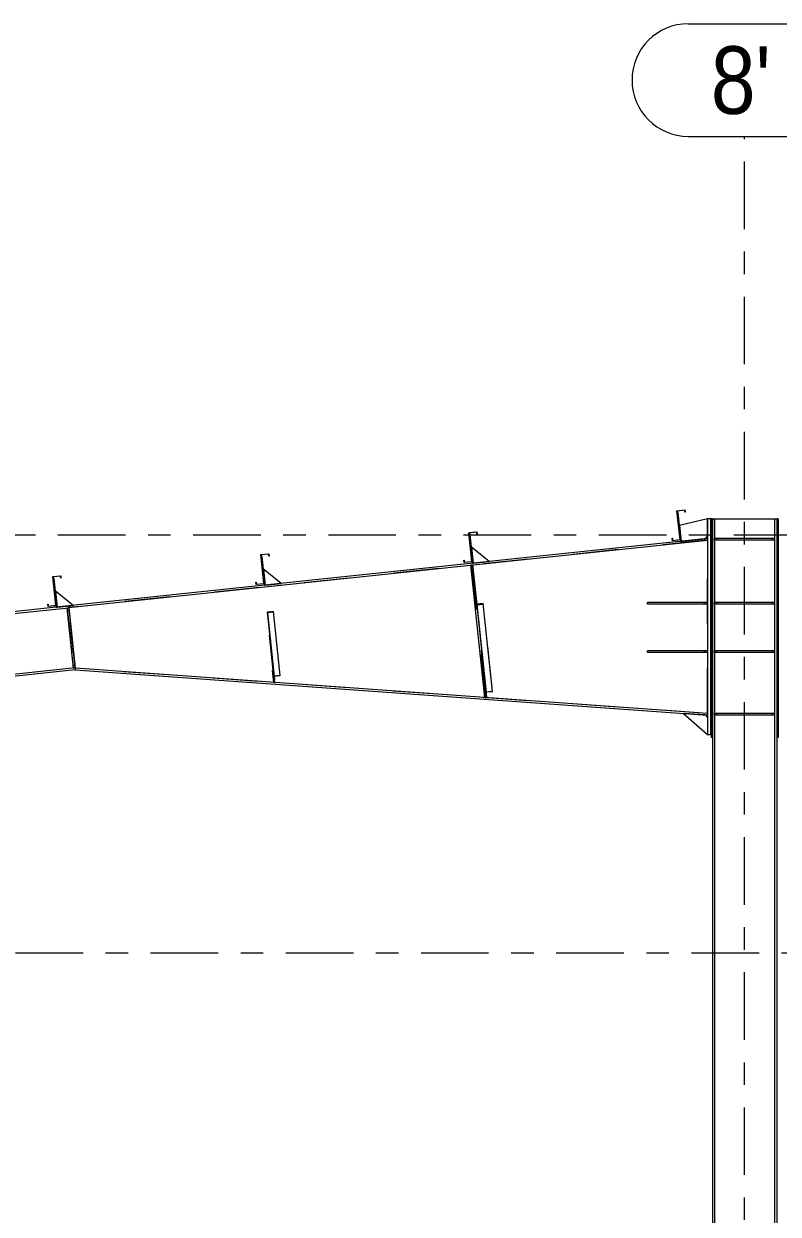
# Model space of a CAD drawing. Header units: millimetres. Extents: x -94 to 729, y -75 to 499.
# Drawn here: x 158.4 to 191.9, y 67.1 to 120 of the extents above; entities that cross this region are included whole.
import ezdxf

# ---------------------------------------------------------------- set-up
doc = ezdxf.new("R2010")
doc.units = ezdxf.units.MM
for name, pattern in [('XKITLINE00', [0]), ('XKITLINE02', [4, 2, -2]), ('XKITLINE03', [6, 3, -1, 1, -1])]:
    doc.linetypes.add(name, pattern=pattern)
doc.layers.add('Part', color=2, linetype='Continuous', lineweight=0)
doc.layers.add('S-grid', color=1, linetype='Continuous', lineweight=0)
doc.styles.add('ARIAL', font='ARIAL.TTF')

# ---------------------------------------------------------------- blocks, each defined once
blk = doc.blocks.new('*A64')
at = {"layer": 'Part'}
blk.add_hatch(color=3, dxfattribs=at).paths.add_polyline_path([(159.656, 95.462), (160.011, 95.5), (160.022, 95.393), (160.009, 95.392), (159.999, 95.486), (159.67, 95.451), (159.805, 94.171), (159.45, 94.133), (159.438, 94.24), (159.451, 94.241), (159.461, 94.147), (159.791, 94.182)], flags=17)
blk = doc.blocks.new('*A65')
at = {"layer": 'Part'}
blk.add_hatch(color=3, dxfattribs=at).paths.add_polyline_path([(159.656, 95.462), (160.011, 95.5), (160.022, 95.393), (160.009, 95.392), (159.999, 95.486), (159.67, 95.451), (159.805, 94.171), (159.45, 94.133), (159.438, 94.24), (159.451, 94.241), (159.461, 94.147), (159.791, 94.182)], flags=17)
blk = doc.blocks.new('*A66')
at = {"layer": 'Part'}
blk.add_hatch(color=3, dxfattribs=at).paths.add_polyline_path([(168.89, 96.436), (169.245, 96.474), (169.257, 96.367), (169.244, 96.366), (169.234, 96.46), (168.904, 96.425), (169.039, 95.145), (168.684, 95.107), (168.673, 95.214), (168.686, 95.215), (168.696, 95.121), (169.025, 95.156)], flags=17)
blk = doc.blocks.new('*A67')
at = {"layer": 'Part'}
blk.add_hatch(color=3, dxfattribs=at).paths.add_polyline_path([(168.89, 96.436), (169.245, 96.474), (169.257, 96.367), (169.244, 96.366), (169.234, 96.46), (168.904, 96.425), (169.039, 95.145), (168.684, 95.107), (168.673, 95.214), (168.686, 95.215), (168.696, 95.121), (169.025, 95.156)], flags=17)
blk = doc.blocks.new('*A68')
at = {"layer": 'Part'}
blk.add_hatch(color=3, dxfattribs=at).paths.add_polyline_path([(178.125, 97.41), (178.48, 97.448), (178.491, 97.341), (178.478, 97.34), (178.468, 97.434), (178.139, 97.399), (178.274, 96.119), (177.919, 96.081), (177.907, 96.188), (177.92, 96.189), (177.93, 96.095), (178.26, 96.13)], flags=17)
blk = doc.blocks.new('*A69')
at = {"layer": 'Part'}
blk.add_hatch(color=3, dxfattribs=at).paths.add_polyline_path([(178.125, 97.41), (178.48, 97.448), (178.491, 97.341), (178.478, 97.34), (178.468, 97.434), (178.139, 97.399), (178.274, 96.119), (177.919, 96.081), (177.907, 96.188), (177.92, 96.189), (177.93, 96.095), (178.26, 96.13)], flags=17)
blk = doc.blocks.new('*A72')
at = {"layer": 'Part'}
blk.add_hatch(color=3, dxfattribs=at).paths.add_polyline_path([(178.473, 94.232), (178.757, 94.262), (178.76, 94.234), (178.49, 94.206), (178.545, 93.68), (178.531, 93.679)], flags=17)
blk = doc.blocks.new('*A73')
at = {"layer": 'Part'}
blk.add_hatch(color=3, dxfattribs=at).paths.add_polyline_path([(169.172, 93.886), (169.456, 93.916), (169.459, 93.893), (169.189, 93.865), (169.233, 93.441), (169.219, 93.439)], flags=17)
blk = doc.blocks.new('*A84')
at = {"layer": 'Part'}
blk.add_hatch(color=3, dxfattribs=at).paths.add_polyline_path([(187.359, 98.384), (187.714, 98.422), (187.726, 98.315), (187.713, 98.314), (187.703, 98.408), (187.373, 98.373), (187.508, 97.093), (187.153, 97.055), (187.142, 97.162), (187.155, 97.163), (187.165, 97.069), (187.494, 97.104)], flags=17)
blk = doc.blocks.new('*A85')
at = {"layer": 'Part'}
blk.add_hatch(color=3, dxfattribs=at).paths.add_polyline_path([(187.359, 98.384), (187.714, 98.422), (187.726, 98.315), (187.713, 98.314), (187.703, 98.408), (187.373, 98.373), (187.508, 97.093), (187.153, 97.055), (187.142, 97.162), (187.155, 97.163), (187.165, 97.069), (187.494, 97.104)], flags=17)
blk = doc.blocks.new('*A549')
at = {"layer": 'S-grid', "color": 1, "linetype": 'XKITLINE03', "lineweight": 0}
blk.add_line((117.889, 97.321), (262.825, 97.321), dxfattribs=at)
blk = doc.blocks.new('*A550')
at = {"layer": 'S-grid', "color": 1, "linetype": 'XKITLINE03', "lineweight": 0}
blk.add_line((-10, 78.75), (433.443, 78.75), dxfattribs=at)
blk = doc.blocks.new('*A598')
at = {"layer": 'Part', "color": 2, "linetype": 'XKITLINE00', "lineweight": 0}
for p, q in [((160.358, 94.157), (98.1, 87.59)), ((160.367, 94.065), (98.11, 87.498)), ((160.365, 94.086), (160.367, 94.065)), ((160.648, 91.408), (104.979, 85.536)), ((160.657, 91.316), (104.989, 85.444)), ((160.648, 91.408), (160.657, 91.316)), ((104.695, 85.506), (98.39, 84.841)), ((104.705, 85.414), (98.4, 84.749))]:
    blk.add_line(p, q, dxfattribs=at)
at = {"layer": 'Part', "color": 7, "linetype": 'XKITLINE02', "lineweight": 0}
for p, q in [((160.358, 94.157), (160.365, 94.086)), ((160.367, 94.065), (160.648, 91.408)), ((98.1, 87.59), (98.4, 84.749)), ((104.979, 85.536), (104.695, 85.506)), ((104.989, 85.444), (104.705, 85.414))]:
    blk.add_line(p, q, dxfattribs=at)
blk = doc.blocks.new('*A772')
at = {"layer": 'S-grid', "color": 1, "linetype": 'XKITLINE03', "lineweight": 0}
blk.add_line((190.357, -3.11), (190.357, 115.008), dxfattribs=at)
at = {"layer": 'S-grid', "color": 3, "style": 'ARIAL', "width": 0.85}
blk.add_text("8'", height=3, dxfattribs=at).set_placement((188.863, 116.008))
blk = doc.blocks.new('*A773')
at = {"layer": 'Part', "color": 2, "linetype": 'XKITLINE00', "lineweight": 0}
for p, q in [((188.929, 98.022), (191.786, 98.022)), ((189.021, 98.022), (189.021, 56.036)), ((191.693, 98.022), (191.693, 56.036)), ((188.929, 88.308), (188.929, 14.429)), ((191.786, 88.308), (191.786, 14.429))]:
    blk.add_line(p, q, dxfattribs=at)
at = {"layer": 'Part', "color": 7, "linetype": 'XKITLINE02', "lineweight": 0}
for p, q in [((188.929, 88.308), (188.929, 98.022)), ((191.786, 98.022), (191.786, 88.308))]:
    blk.add_line(p, q, dxfattribs=at)
blk = doc.blocks.new('*A777')
at = {"layer": 'Part', "color": 2, "linetype": 'XKITLINE00', "lineweight": 0}
for p, q in [((188.929, 98.022), (188.871, 98.022)), ((188.871, 98.022), (188.871, 88.308)), ((188.929, 98.022), (188.929, 88.308)), ((188.929, 88.308), (188.871, 88.308))]:
    blk.add_line(p, q, dxfattribs=at)
blk = doc.blocks.new('*A778')
at = {"layer": 'Part', "color": 2, "linetype": 'XKITLINE00', "lineweight": 0}
for p, q in [((191.843, 98.022), (191.786, 98.022)), ((191.786, 98.022), (191.786, 88.308)), ((191.843, 98.022), (191.843, 88.308)), ((191.843, 88.308), (191.786, 88.308))]:
    blk.add_line(p, q, dxfattribs=at)
blk = doc.blocks.new('*A779')
at = {"layer": 'Part', "color": 2, "linetype": 'XKITLINE00', "lineweight": 0}
for p, q in [((188.714, 98.022), (188.714, 88.45)), ((188.857, 98.022), (188.714, 98.022)), ((188.857, 88.45), (188.857, 98.022)), ((188.714, 88.45), (188.857, 88.45))]:
    blk.add_line(p, q, dxfattribs=at)
blk = doc.blocks.new('*A781')
at = {"layer": 'Part', "color": 2, "linetype": 'XKITLINE00', "lineweight": 0}
for p, q in [((187.646, 89.384), (188.714, 88.45)), ((188.607, 89.315), (188.714, 89.2))]:
    blk.add_line(p, q, dxfattribs=at)
at = {"layer": 'Part', "color": 7, "linetype": 'XKITLINE02', "lineweight": 0}
for p, q in [((188.607, 89.315), (187.646, 89.384)), ((188.714, 89.2), (188.714, 88.45))]:
    blk.add_line(p, q, dxfattribs=at)
blk = doc.blocks.new('*A783')
at = {"layer": 'Part', "color": 2, "linetype": 'XKITLINE00', "lineweight": 0}
for p, q in [((191.686, 89.379), (189.029, 89.379)), ((189.029, 89.307), (189.029, 89.379)), ((191.686, 89.379), (191.686, 89.307)), ((191.686, 89.307), (189.029, 89.307))]:
    blk.add_line(p, q, dxfattribs=at)
at = {"layer": 'Part', "color": 7, "linetype": 'XKITLINE02', "lineweight": 0}
for p, q in [((189.136, 89.307), (189.136, 89.379)), ((191.579, 89.307), (191.579, 89.379))]:
    blk.add_line(p, q, dxfattribs=at)
blk = doc.blocks.new('*A784')
at = {"layer": 'Part', "color": 7, "linetype": 'XKITLINE02', "lineweight": 0}
for p, q in [((191.686, 89.379), (189.029, 89.379)), ((189.029, 89.379), (189.029, 89.307)), ((189.136, 89.307), (189.136, 89.379)), ((191.579, 89.307), (191.579, 89.379)), ((191.686, 89.307), (191.686, 89.379)), ((191.686, 89.307), (189.029, 89.307))]:
    blk.add_line(p, q, dxfattribs=at)
blk = doc.blocks.new('*A785')
at = {"layer": 'Part', "color": 2, "linetype": 'XKITLINE00', "lineweight": 0}
for p, q in [((188.714, 92.165), (186.057, 92.165)), ((186.057, 92.165), (186.057, 92.093)), ((188.714, 92.093), (186.057, 92.093)), ((188.571, 92.093), (188.571, 92.165))]:
    blk.add_line(p, q, dxfattribs=at)
at = {"layer": 'Part', "color": 7, "linetype": 'XKITLINE02', "lineweight": 0}
for p, q in [((188.607, 92.093), (188.607, 92.165)), ((188.714, 92.165), (188.714, 92.093))]:
    blk.add_line(p, q, dxfattribs=at)
blk = doc.blocks.new('*A786')
at = {"layer": 'Part', "color": 2, "linetype": 'XKITLINE00', "lineweight": 0}
for p, q in [((188.714, 94.308), (186.057, 94.308)), ((186.057, 94.308), (186.057, 94.236)), ((188.714, 94.236), (186.057, 94.236)), ((188.571, 94.236), (188.571, 94.308))]:
    blk.add_line(p, q, dxfattribs=at)
at = {"layer": 'Part', "color": 7, "linetype": 'XKITLINE02', "lineweight": 0}
for p, q in [((188.607, 94.236), (188.607, 94.308)), ((188.714, 94.308), (188.714, 94.236))]:
    blk.add_line(p, q, dxfattribs=at)
blk = doc.blocks.new('*A787')
at = {"layer": 'Part', "color": 7, "linetype": 'XKITLINE02', "lineweight": 0}
for p, q in [((188.714, 92.165), (186.057, 92.165)), ((186.057, 92.093), (186.057, 92.165)), ((188.714, 92.093), (186.057, 92.093)), ((188.571, 92.093), (188.571, 92.165)), ((188.607, 92.093), (188.607, 92.165)), ((188.714, 92.165), (188.714, 92.093))]:
    blk.add_line(p, q, dxfattribs=at)
blk = doc.blocks.new('*A788')
at = {"layer": 'Part', "color": 7, "linetype": 'XKITLINE02', "lineweight": 0}
for p, q in [((188.714, 94.308), (186.057, 94.308)), ((186.057, 94.236), (186.057, 94.308)), ((188.714, 94.236), (186.057, 94.236)), ((188.571, 94.236), (188.571, 94.308)), ((188.607, 94.236), (188.607, 94.308)), ((188.714, 94.308), (188.714, 94.236))]:
    blk.add_line(p, q, dxfattribs=at)
blk = doc.blocks.new('*A789')
at = {"layer": 'Part', "color": 2, "linetype": 'XKITLINE00', "lineweight": 0}
for p, q in [((188.714, 98.022), (187.476, 97.736)), ((187.476, 97.736), (187.552, 97.026)), ((188.608, 97.137), (188.714, 97.255))]:
    blk.add_line(p, q, dxfattribs=at)
at = {"layer": 'Part', "color": 7, "linetype": 'XKITLINE02', "lineweight": 0}
for p, q in [((188.714, 97.255), (188.714, 98.022)), ((187.552, 97.026), (188.608, 97.137))]:
    blk.add_line(p, q, dxfattribs=at)
blk = doc.blocks.new('*A790')
at = {"layer": 'Part', "color": 2, "linetype": 'XKITLINE00', "lineweight": 0}
for p, q in [((187.416, 98.304), (187.381, 98.3)), ((187.551, 97.025), (187.416, 98.304)), ((187.508, 97.093), (187.516, 97.022))]:
    blk.add_line(p, q, dxfattribs=at)
at = {"layer": 'Part', "color": 7, "linetype": 'XKITLINE02', "lineweight": 0}
for p, q in [((187.381, 98.3), (187.508, 97.093)), ((187.516, 97.022), (187.551, 97.025))]:
    blk.add_line(p, q, dxfattribs=at)
blk = doc.blocks.new('*A795')
at = {"layer": 'Part', "color": 2, "linetype": 'XKITLINE00', "lineweight": 0}
for p, q in [((191.686, 92.165), (189.029, 92.165)), ((189.029, 92.093), (189.029, 92.165)), ((191.686, 92.093), (189.029, 92.093)), ((191.686, 92.165), (191.686, 92.093))]:
    blk.add_line(p, q, dxfattribs=at)
at = {"layer": 'Part', "color": 7, "linetype": 'XKITLINE02', "lineweight": 0}
for p, q in [((189.136, 92.093), (189.136, 92.165)), ((191.579, 92.093), (191.579, 92.165))]:
    blk.add_line(p, q, dxfattribs=at)
blk = doc.blocks.new('*A796')
at = {"layer": 'Part', "color": 7, "linetype": 'XKITLINE02', "lineweight": 0}
for p, q in [((191.686, 92.165), (189.029, 92.165)), ((189.029, 92.165), (189.029, 92.093)), ((191.686, 92.093), (189.029, 92.093)), ((189.136, 92.093), (189.136, 92.165)), ((191.579, 92.093), (191.579, 92.165)), ((191.686, 92.093), (191.686, 92.165))]:
    blk.add_line(p, q, dxfattribs=at)
blk = doc.blocks.new('*A799')
at = {"layer": 'Part', "color": 7, "linetype": 'XKITLINE02', "lineweight": 0}
for p, q in [((191.686, 97.147), (189.029, 97.147)), ((189.029, 97.147), (189.029, 97.076)), ((191.686, 97.076), (189.029, 97.076)), ((189.136, 97.076), (189.136, 97.147)), ((191.579, 97.076), (191.579, 97.147)), ((191.686, 97.076), (191.686, 97.147))]:
    blk.add_line(p, q, dxfattribs=at)
blk = doc.blocks.new('*A800')
at = {"layer": 'Part', "color": 2, "linetype": 'XKITLINE00', "lineweight": 0}
for p, q in [((191.686, 97.147), (189.029, 97.147)), ((189.029, 97.076), (189.029, 97.147)), ((191.686, 97.076), (189.029, 97.076)), ((191.686, 97.147), (191.686, 97.076))]:
    blk.add_line(p, q, dxfattribs=at)
at = {"layer": 'Part', "color": 7, "linetype": 'XKITLINE02', "lineweight": 0}
for p, q in [((189.136, 97.076), (189.136, 97.147)), ((191.579, 97.076), (191.579, 97.147))]:
    blk.add_line(p, q, dxfattribs=at)
blk = doc.blocks.new('*A801')
at = {"layer": 'Part', "color": 7, "linetype": 'XKITLINE02', "lineweight": 0}
for p, q in [((191.686, 94.308), (189.029, 94.308)), ((189.029, 94.308), (189.029, 94.236)), ((191.686, 94.236), (189.029, 94.236)), ((189.136, 94.236), (189.136, 94.308)), ((191.579, 94.236), (191.579, 94.308)), ((191.686, 94.236), (191.686, 94.308))]:
    blk.add_line(p, q, dxfattribs=at)
blk = doc.blocks.new('*A802')
at = {"layer": 'Part', "color": 2, "linetype": 'XKITLINE00', "lineweight": 0}
for p, q in [((191.686, 94.308), (189.029, 94.308)), ((189.029, 94.236), (189.029, 94.308)), ((191.686, 94.236), (189.029, 94.236)), ((191.686, 94.308), (191.686, 94.236))]:
    blk.add_line(p, q, dxfattribs=at)
at = {"layer": 'Part', "color": 7, "linetype": 'XKITLINE02', "lineweight": 0}
for p, q in [((189.136, 94.236), (189.136, 94.308)), ((191.579, 94.236), (191.579, 94.308))]:
    blk.add_line(p, q, dxfattribs=at)
blk = doc.blocks.new('*A832')
at = {"layer": 'Part', "color": 2, "linetype": 'XKITLINE00', "lineweight": 0}
for p, q in [((159.656, 95.462), (160.011, 95.5)), ((159.791, 94.182), (159.656, 95.462)), ((159.999, 95.486), (159.67, 95.451)), ((159.67, 95.451), (159.805, 94.171)), ((160.009, 95.392), (159.999, 95.486)), ((160.022, 95.393), (160.009, 95.392)), ((160.011, 95.5), (160.022, 95.393)), ((159.438, 94.24), (159.451, 94.241)), ((159.45, 94.133), (159.438, 94.24)), ((159.805, 94.171), (159.45, 94.133)), ((159.451, 94.241), (159.461, 94.147)), ((159.461, 94.147), (159.791, 94.182))]:
    blk.add_line(p, q, dxfattribs=at)
blk = doc.blocks.new('*A833')
at = {"layer": 'Part', "color": 2, "linetype": 'XKITLINE00', "lineweight": 0}
for p, q in [((159.656, 95.462), (160.011, 95.5)), ((159.791, 94.182), (159.656, 95.462)), ((159.999, 95.486), (159.67, 95.451)), ((159.67, 95.451), (159.805, 94.171)), ((160.009, 95.392), (159.999, 95.486)), ((160.022, 95.393), (160.009, 95.392)), ((160.011, 95.5), (160.022, 95.393)), ((159.438, 94.24), (159.451, 94.241)), ((159.45, 94.133), (159.438, 94.24)), ((159.805, 94.171), (159.45, 94.133)), ((159.451, 94.241), (159.461, 94.147)), ((159.461, 94.147), (159.791, 94.182))]:
    blk.add_line(p, q, dxfattribs=at)
blk = doc.blocks.new('*A834')
at = {"layer": 'Part', "color": 2, "linetype": 'XKITLINE00', "lineweight": 0}
for p, q in [((168.89, 96.436), (169.245, 96.474)), ((169.025, 95.156), (168.89, 96.436)), ((169.234, 96.46), (168.904, 96.425)), ((168.904, 96.425), (169.039, 95.145)), ((169.244, 96.366), (169.234, 96.46)), ((169.257, 96.367), (169.244, 96.366)), ((169.245, 96.474), (169.257, 96.367)), ((168.673, 95.214), (168.686, 95.215)), ((168.684, 95.107), (168.673, 95.214)), ((168.686, 95.215), (168.696, 95.121)), ((168.696, 95.121), (169.025, 95.156)), ((169.039, 95.145), (168.684, 95.107))]:
    blk.add_line(p, q, dxfattribs=at)
blk = doc.blocks.new('*A835')
at = {"layer": 'Part', "color": 2, "linetype": 'XKITLINE00', "lineweight": 0}
for p, q in [((168.89, 96.436), (169.245, 96.474)), ((169.025, 95.156), (168.89, 96.436)), ((169.234, 96.46), (168.904, 96.425)), ((168.904, 96.425), (169.039, 95.145)), ((169.244, 96.366), (169.234, 96.46)), ((169.257, 96.367), (169.244, 96.366)), ((169.245, 96.474), (169.257, 96.367)), ((168.673, 95.214), (168.686, 95.215)), ((168.684, 95.107), (168.673, 95.214)), ((168.686, 95.215), (168.696, 95.121)), ((168.696, 95.121), (169.025, 95.156)), ((169.039, 95.145), (168.684, 95.107))]:
    blk.add_line(p, q, dxfattribs=at)
blk = doc.blocks.new('*A836')
at = {"layer": 'Part', "color": 2, "linetype": 'XKITLINE00', "lineweight": 0}
for p, q in [((178.125, 97.41), (178.48, 97.448)), ((178.26, 96.13), (178.125, 97.41)), ((178.468, 97.434), (178.139, 97.399)), ((178.139, 97.399), (178.274, 96.119)), ((178.478, 97.34), (178.468, 97.434)), ((178.491, 97.341), (178.478, 97.34)), ((178.48, 97.448), (178.491, 97.341)), ((177.907, 96.188), (177.92, 96.189)), ((177.919, 96.081), (177.907, 96.188)), ((178.274, 96.119), (177.919, 96.081)), ((177.92, 96.189), (177.93, 96.095)), ((177.93, 96.095), (178.26, 96.13))]:
    blk.add_line(p, q, dxfattribs=at)
blk = doc.blocks.new('*A837')
at = {"layer": 'Part', "color": 2, "linetype": 'XKITLINE00', "lineweight": 0}
for p, q in [((178.125, 97.41), (178.48, 97.448)), ((178.26, 96.13), (178.125, 97.41)), ((178.468, 97.434), (178.139, 97.399)), ((178.139, 97.399), (178.274, 96.119)), ((178.478, 97.34), (178.468, 97.434)), ((178.491, 97.341), (178.478, 97.34)), ((178.48, 97.448), (178.491, 97.341)), ((177.907, 96.188), (177.92, 96.189)), ((177.919, 96.081), (177.907, 96.188)), ((178.274, 96.119), (177.919, 96.081)), ((177.92, 96.189), (177.93, 96.095)), ((177.93, 96.095), (178.26, 96.13))]:
    blk.add_line(p, q, dxfattribs=at)
blk = doc.blocks.new('*A838')
at = {"layer": 'Part', "color": 2, "linetype": 'XKITLINE00', "lineweight": 0}
for p, q in [((160.662, 91.387), (160.657, 91.316)), ((160.657, 91.316), (188.709, 89.307)), ((188.714, 89.379), (160.662, 91.387)), ((188.709, 89.307), (188.714, 89.379))]:
    blk.add_line(p, q, dxfattribs=at)
blk = doc.blocks.new('*A839')
at = {"layer": 'Part', "color": 2, "linetype": 'XKITLINE00', "lineweight": 0}
for p, q in [((188.707, 97.147), (160.358, 94.157)), ((160.365, 94.086), (188.714, 97.076)), ((188.714, 97.076), (188.707, 97.147)), ((160.358, 94.157), (160.365, 94.086))]:
    blk.add_line(p, q, dxfattribs=at)
blk = doc.blocks.new('*A840')
at = {"layer": 'Part', "color": 7, "linetype": 'XKITLINE02', "lineweight": 0}
for p, q in [((188.714, 97.076), (160.365, 94.086)), ((188.714, 89.379), (188.714, 97.076)), ((160.365, 94.086), (160.65, 91.388)), ((188.714, 89.379), (160.662, 91.387))]:
    blk.add_line(p, q, dxfattribs=at)
at = {"layer": 'Part', "color": 2, "linetype": 'XKITLINE00', "lineweight": 0}
blk.add_line((160.662, 91.387), (160.65, 91.388), dxfattribs=at)
blk = doc.blocks.new('*A855')
at = {"layer": 'Part', "color": 2, "linetype": 'XKITLINE00', "lineweight": 0}
for p, q in [((159.713, 95.382), (159.677, 95.378)), ((159.848, 94.103), (159.713, 95.382)), ((159.805, 94.171), (159.812, 94.1))]:
    blk.add_line(p, q, dxfattribs=at)
at = {"layer": 'Part', "color": 7, "linetype": 'XKITLINE02', "lineweight": 0}
for p, q in [((159.677, 95.378), (159.805, 94.171)), ((159.812, 94.1), (159.848, 94.103))]:
    blk.add_line(p, q, dxfattribs=at)
blk = doc.blocks.new('*A856')
at = {"layer": 'Part', "color": 2, "linetype": 'XKITLINE00', "lineweight": 0}
blk.add_line((160.558, 94.178), (159.773, 94.814), dxfattribs=at)
at = {"layer": 'Part', "color": 7, "linetype": 'XKITLINE02', "lineweight": 0}
for p, q in [((159.773, 94.814), (159.848, 94.103)), ((159.848, 94.103), (160.558, 94.178))]:
    blk.add_line(p, q, dxfattribs=at)
blk = doc.blocks.new('*A857')
at = {"layer": 'Part', "color": 7, "linetype": 'XKITLINE02', "lineweight": 0}
for p, q in [((160.367, 94.065), (160.296, 94.057)), ((160.296, 94.057), (160.577, 91.401)), ((160.308, 93.951), (160.379, 93.958)), ((160.648, 91.408), (160.367, 94.065)), ((160.565, 91.507), (160.636, 91.515)), ((160.577, 91.401), (160.648, 91.408))]:
    blk.add_line(p, q, dxfattribs=at)
blk = doc.blocks.new('*A858')
at = {"layer": 'Part', "color": 7, "linetype": 'XKITLINE02', "lineweight": 0}
for p, q in [((160.367, 94.065), (160.296, 94.057)), ((160.308, 93.951), (160.379, 93.958)), ((160.636, 91.515), (160.565, 91.507)), ((160.648, 91.408), (160.577, 91.401))]:
    blk.add_line(p, q, dxfattribs=at)
at = {"layer": 'Part', "color": 2, "linetype": 'XKITLINE00', "lineweight": 0}
for p, q in [((160.577, 91.401), (160.296, 94.057)), ((160.367, 94.065), (160.648, 91.408))]:
    blk.add_line(p, q, dxfattribs=at)
blk = doc.blocks.new('*A859')
at = {"layer": 'Part', "color": 7, "linetype": 'XKITLINE02', "lineweight": 0}
for p, q in [((178.898, 90.196), (178.473, 94.232)), ((178.913, 90.198), (178.49, 94.206)), ((179.168, 90.365), (178.757, 94.262)), ((178.883, 90.342), (179.167, 90.372)), ((178.898, 90.336), (179.168, 90.365)), ((178.898, 90.196), (178.913, 90.198))]:
    blk.add_line(p, q, dxfattribs=at)
blk = doc.blocks.new('*A860')
at = {"layer": 'Part', "color": 2, "linetype": 'XKITLINE00', "lineweight": 0}
for p, q in [((178.757, 94.262), (178.473, 94.232)), ((178.473, 94.232), (178.87, 90.465)), ((178.49, 94.206), (178.76, 94.234)), ((178.913, 90.198), (178.49, 94.206)), ((179.168, 90.365), (178.757, 94.262)), ((178.545, 93.68), (178.531, 93.679)), ((178.898, 90.336), (179.168, 90.365)), ((178.898, 90.196), (178.913, 90.198))]:
    blk.add_line(p, q, dxfattribs=at)
at = {"layer": 'Part', "color": 7, "linetype": 'XKITLINE02', "lineweight": 0}
for p, q in [((178.87, 90.465), (178.898, 90.196)), ((178.883, 90.342), (179.167, 90.372))]:
    blk.add_line(p, q, dxfattribs=at)
blk = doc.blocks.new('*A861')
at = {"layer": 'Part', "color": 2, "linetype": 'XKITLINE00', "lineweight": 0}
for p, q in [((178.182, 97.33), (178.146, 97.326)), ((178.317, 96.051), (178.182, 97.33)), ((178.274, 96.119), (178.281, 96.048))]:
    blk.add_line(p, q, dxfattribs=at)
at = {"layer": 'Part', "color": 7, "linetype": 'XKITLINE02', "lineweight": 0}
for p, q in [((178.146, 97.326), (178.274, 96.119)), ((178.281, 96.048), (178.317, 96.051))]:
    blk.add_line(p, q, dxfattribs=at)
blk = doc.blocks.new('*A862')
at = {"layer": 'Part', "color": 7, "linetype": 'XKITLINE02', "lineweight": 0}
for p, q in [((178.218, 95.969), (178.289, 95.977)), ((178.473, 94.232), (178.87, 90.465)), ((178.828, 90.18), (178.899, 90.187)), ((178.838, 90.086), (178.84, 90.073)), ((178.911, 90.081), (178.84, 90.073))]:
    blk.add_line(p, q, dxfattribs=at)
at = {"layer": 'Part', "color": 2, "linetype": 'XKITLINE00', "lineweight": 0}
for p, q in [((178.838, 90.086), (178.218, 95.969)), ((178.289, 95.977), (178.473, 94.232)), ((178.87, 90.465), (178.911, 90.081))]:
    blk.add_line(p, q, dxfattribs=at)
blk = doc.blocks.new('*A863')
at = {"layer": 'Part', "color": 7, "linetype": 'XKITLINE02', "lineweight": 0}
for p, q in [((178.289, 95.977), (178.218, 95.969)), ((178.218, 95.969), (178.84, 90.073)), ((178.911, 90.081), (178.289, 95.977)), ((178.828, 90.18), (178.899, 90.187)), ((178.84, 90.073), (178.911, 90.081))]:
    blk.add_line(p, q, dxfattribs=at)
blk = doc.blocks.new('*A864')
at = {"layer": 'Part', "color": 2, "linetype": 'XKITLINE00', "lineweight": 0}
blk.add_line((179.027, 96.126), (178.242, 96.762), dxfattribs=at)
at = {"layer": 'Part', "color": 7, "linetype": 'XKITLINE02', "lineweight": 0}
for p, q in [((178.242, 96.762), (178.317, 96.051)), ((178.317, 96.051), (179.027, 96.126))]:
    blk.add_line(p, q, dxfattribs=at)
blk = doc.blocks.new('*A865')
at = {"layer": 'Part', "color": 2, "linetype": 'XKITLINE00', "lineweight": 0}
for p, q in [((169.456, 93.916), (169.172, 93.886)), ((169.172, 93.886), (169.465, 91.104)), ((169.189, 93.865), (169.459, 93.893)), ((169.189, 93.865), (169.233, 93.441)), ((169.756, 91.069), (169.456, 93.916)), ((169.233, 93.441), (169.219, 93.439)), ((169.233, 93.441), (169.505, 90.869)), ((169.487, 91.041), (169.756, 91.069)), ((169.49, 90.868), (169.505, 90.869))]:
    blk.add_line(p, q, dxfattribs=at)
at = {"layer": 'Part', "color": 7, "linetype": 'XKITLINE02', "lineweight": 0}
for p, q in [((169.465, 91.104), (169.49, 90.868)), ((169.471, 91.048), (169.755, 91.078))]:
    blk.add_line(p, q, dxfattribs=at)
blk = doc.blocks.new('*A866')
at = {"layer": 'Part', "color": 7, "linetype": 'XKITLINE02', "lineweight": 0}
for p, q in [((169.49, 90.868), (169.172, 93.886)), ((169.505, 90.869), (169.189, 93.865)), ((169.756, 91.069), (169.456, 93.916)), ((169.471, 91.048), (169.755, 91.078)), ((169.487, 91.041), (169.756, 91.069)), ((169.49, 90.868), (169.505, 90.869))]:
    blk.add_line(p, q, dxfattribs=at)
blk = doc.blocks.new('*A867')
at = {"layer": 'Part', "color": 7, "linetype": 'XKITLINE02', "lineweight": 0}
for p, q in [((169.446, 91.287), (169.411, 91.283)), ((169.411, 91.283), (169.467, 90.75)), ((169.502, 90.754), (169.446, 91.287)), ((169.456, 90.857), (169.491, 90.861)), ((169.467, 90.75), (169.502, 90.754))]:
    blk.add_line(p, q, dxfattribs=at)
blk = doc.blocks.new('*A868')
at = {"layer": 'Part', "color": 2, "linetype": 'XKITLINE00', "lineweight": 0}
for p, q in [((168.947, 96.356), (168.912, 96.352)), ((169.082, 95.077), (168.947, 96.356)), ((169.039, 95.145), (169.047, 95.074))]:
    blk.add_line(p, q, dxfattribs=at)
at = {"layer": 'Part', "color": 7, "linetype": 'XKITLINE02', "lineweight": 0}
for p, q in [((168.912, 96.352), (169.039, 95.145)), ((169.047, 95.074), (169.082, 95.077))]:
    blk.add_line(p, q, dxfattribs=at)
blk = doc.blocks.new('*A869')
at = {"layer": 'Part', "color": 2, "linetype": 'XKITLINE00', "lineweight": 0}
for p, q in [((169.411, 91.283), (169.446, 91.287)), ((169.466, 90.757), (169.411, 91.283)), ((169.465, 91.104), (169.502, 90.754))]:
    blk.add_line(p, q, dxfattribs=at)
at = {"layer": 'Part', "color": 7, "linetype": 'XKITLINE02', "lineweight": 0}
for p, q in [((169.446, 91.287), (169.465, 91.104)), ((169.456, 90.857), (169.491, 90.861)), ((169.466, 90.757), (169.467, 90.75)), ((169.502, 90.754), (169.467, 90.75))]:
    blk.add_line(p, q, dxfattribs=at)
blk = doc.blocks.new('*A870')
at = {"layer": 'Part', "color": 2, "linetype": 'XKITLINE00', "lineweight": 0}
blk.add_line((169.793, 95.152), (169.007, 95.788), dxfattribs=at)
at = {"layer": 'Part', "color": 7, "linetype": 'XKITLINE02', "lineweight": 0}
for p, q in [((169.007, 95.788), (169.082, 95.077)), ((169.082, 95.077), (169.793, 95.152))]:
    blk.add_line(p, q, dxfattribs=at)
blk = doc.blocks.new('*A882')
at = {"layer": 'Part', "color": 2, "linetype": 'XKITLINE00', "lineweight": 0}
for p, q in [((187.359, 98.384), (187.714, 98.422)), ((187.494, 97.104), (187.359, 98.384)), ((187.703, 98.408), (187.373, 98.373)), ((187.373, 98.373), (187.508, 97.093)), ((187.713, 98.314), (187.703, 98.408)), ((187.714, 98.422), (187.726, 98.315)), ((187.726, 98.315), (187.713, 98.314)), ((187.142, 97.162), (187.155, 97.163)), ((187.153, 97.055), (187.142, 97.162)), ((187.508, 97.093), (187.153, 97.055)), ((187.155, 97.163), (187.165, 97.069)), ((187.165, 97.069), (187.494, 97.104))]:
    blk.add_line(p, q, dxfattribs=at)
blk = doc.blocks.new('*A883')
at = {"layer": 'Part', "color": 2, "linetype": 'XKITLINE00', "lineweight": 0}
for p, q in [((187.359, 98.384), (187.714, 98.422)), ((187.494, 97.104), (187.359, 98.384)), ((187.703, 98.408), (187.373, 98.373)), ((187.373, 98.373), (187.508, 97.093)), ((187.713, 98.314), (187.703, 98.408)), ((187.714, 98.422), (187.726, 98.315)), ((187.726, 98.315), (187.713, 98.314)), ((187.142, 97.162), (187.155, 97.163)), ((187.153, 97.055), (187.142, 97.162)), ((187.508, 97.093), (187.153, 97.055)), ((187.155, 97.163), (187.165, 97.069)), ((187.165, 97.069), (187.494, 97.104))]:
    blk.add_line(p, q, dxfattribs=at)
blk = doc.blocks.new('*A884')
at = {"layer": 'S-grid', "color": 1, "linetype": 'XKITLINE00', "lineweight": 0}
for p, q in [((187.863, 120.008), (192.851, 120.008)), ((187.863, 115.008), (192.851, 115.008))]:
    blk.add_line(p, q, dxfattribs=at)
for centre, start, end in [((187.863, 117.508), 90, 270), ((192.851, 117.508), 270, 90)]:
    blk.add_arc(centre, 2.5, start, end, dxfattribs=at)

msp = doc.modelspace()

# ---------------------------------------------------------------- block references
at = {"lineweight": 0}
for name in ['*A884', '*A772', '*A549', '*A84', '*A85', '*A882', '*A883', '*A790', '*A789', '*A779', '*A777', '*A773', '*A778', '*A68', '*A69', '*A836', '*A837', '*A861', '*A839', '*A840', '*A864', '*A799', '*A800', '*A66', '*A67', '*A834', '*A835', '*A868', '*A870', '*A862', '*A863', '*A64', '*A65', '*A832', '*A833', '*A855', '*A856', '*A598', '*A72', '*A859', '*A860', '*A786', '*A788', '*A801', '*A802', '*A857', '*A858', '*A73', '*A865', '*A866', '*A785', '*A787', '*A795', '*A796', '*A838', '*A867', '*A869', '*A781', '*A783', '*A784', '*A550']:
    msp.add_blockref(name, (0, 0), dxfattribs=at)

doc.saveas('drawing.dxf')
